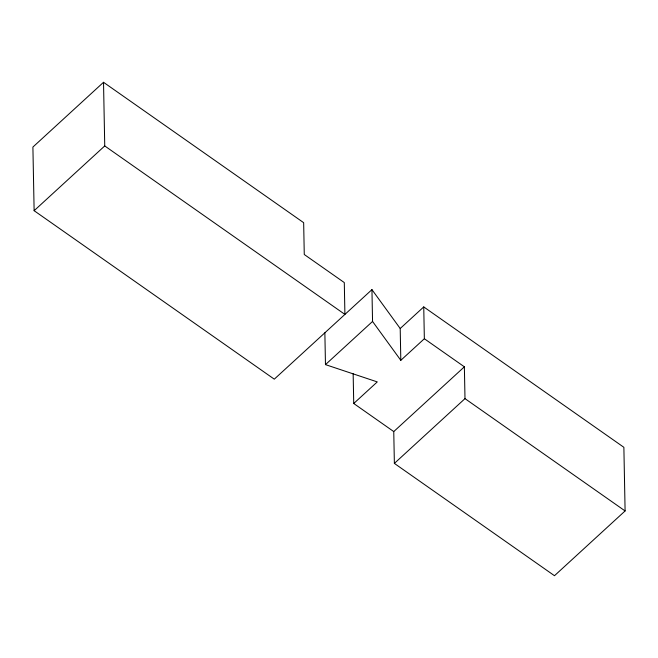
<?xml version="1.0" encoding="UTF-8"?>
<svg xmlns="http://www.w3.org/2000/svg" width="658" height="658" viewBox="0 0 658 658"><rect width="100%" height="100%" fill="white"/><g stroke="black" fill="none" stroke-linecap="round" stroke-linejoin="round"><path stroke-width="0.99" d="M103.52 82.291L104.745 145.936L344.907 314.401L344.299 282.578L304.267 254.506L303.659 222.684L103.52 82.291L32.9 147.055L34.126 210.692L274.287 379.164L371.943 289.635L400.204 328.506L400.812 360.321L424.352 338.738L423.744 306.916L623.874 447.308L625.1 510.945L554.48 575.709L394.372 463.397L393.755 431.574L464.375 366.819L424.352 338.738M34.126 210.692L104.745 145.936M393.755 431.574L353.733 403.494L377.273 381.911L325.471 364.622L372.551 321.449L371.943 289.635M400.204 328.506L423.744 306.916M394.372 463.397L464.992 398.633L464.375 366.819M464.992 398.633L625.1 510.945M372.551 321.449L400.812 360.321M353.157 373.728L353.733 403.494M324.863 332.808L325.471 364.622"/></g></svg>
